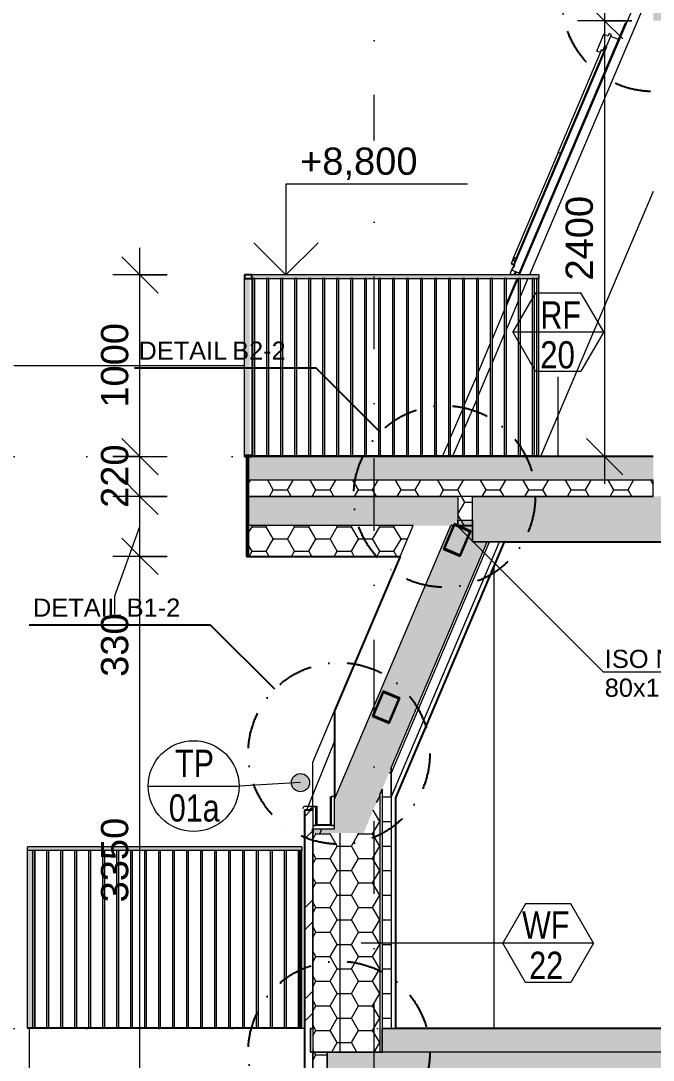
# Model space of a CAD drawing. Header units: millimetres. Extents: x 51291 to 245431, y -8645 to 72638.
# Drawn here: x 55232 to 58715, y 4475 to 10200 of the extents above; entities that cross this region are included whole.
import ezdxf

# ---------------------------------------------------------------- set-up
doc = ezdxf.new("R2010")
doc.units = ezdxf.units.MM
for name, pattern in [('HA_DashDot_10mm-S3mm', [1000, 400, -300, 0, -300]), ('HA_DashDot_4mm-S1mm', [400, 200, -100, 0, -100]), ('HA_Dot-S4mm', [400, 0, -400])]:
    doc.linetypes.add(name, pattern=pattern)
for name, color, linetype, lineweight in [('A-____-____-DIMS', 9, 'Continuous', 5), ('A-____-____-DIMS-100', 9, 'Continuous', 5), ('A-DETL-____-OTLN', 9, 'Continuous', 25), ('A-DETL-____-THIN', 9, 'Continuous', 9), ('A-DETL-GENF-OTLN', 9, 'Continuous', 9), ('A-FLOR-____-IDEN', 9, 'Continuous', 9), ('A-FLOR-____-MCUT', 9, 'Continuous', 25), ('A-FLOR-____-OTLN', 9, 'Continuous', 9), ('A-FLOR-____-OVHD', 9, 'HA_DashDot_4mm-S1mm', 25), ('A-FLOR-____-PATT', 9, 'Continuous', 25), ('A-FLOR-HRAL-IDEN', 9, 'Continuous', 9), ('A-FLOR-HRAL-MCUT', 9, 'Continuous', 25), ('A-FLOR-HRAL-OTLN', 9, 'Continuous', 9), ('A-FLOR-LEVL-OTLN', 9, 'Continuous', 9), ('A-GENM-____-IDEN', 9, 'Continuous', 9), ('A-GENM-____-OTLN', 9, 'Continuous', 9), ('A-GLAZ-____-OTLN', 9, 'Continuous', 5), ('A-ROOF-____-MCUT', 9, 'Continuous', 25), ('A-ROOF-____-OTLN', 9, 'Continuous', 9), ('A-ROOF-____-PATT', 9, 'Continuous', 25), ('A-WALL-____-MCUT', 9, 'Continuous', 25), ('A-WALL-____-OTLN', 9, 'Continuous', 9), ('A-WALL-____-PATT', 9, 'Continuous', 25), ('G-____-____-DIMS', 9, 'Continuous', 5), ('G-____-____-TEXT', 9, 'Continuous', 5), ('I-WALL-____-MCUT', 9, 'Continuous', 25), ('I-WALL-____-OTLN', 9, 'Continuous', 9), ('S-BEAM-____-MCUT', 9, 'Continuous', 25), ('S-GRID-____-OTLN', 9, 'Continuous', 5)]:
    doc.layers.add(name, color=color, linetype=linetype, lineweight=lineweight)
doc.styles.add('Arial Narrow', font='ARIALN.TTF', dxfattribs={"height": 150})
doc.styles.add('Arial_1', font='arial.ttf', dxfattribs={"height": 150})
doc.styles.add('Arial_2', font='arial.ttf', dxfattribs={"height": 100})
doc.styles.add('Arial_3', font='arial.ttf', dxfattribs={"width": 0.8, "height": 150})
doc.dimstyles.new('Inner_Dimensions', dxfattribs={"dimscale": 304.8, "dimtxt": 153.03891, "dimasz": 0.656168, "dimexe": 0.492126, "dimexo": 0.0625, "dimgap": 0.065617, "dimtad": 1, "dimdec": 0, "dimzin": 0, "dimdsep": 46, "dimtxsty": 'Arial_1', "dimblk1": 'OBLIQUE', "dimblk2": 'OBLIQUE', "dimsah": 1, "dimcen": 0.09, "dimdle": 0.492126, "dimazin": 0, "dimtfac": 1, "dimtdec": 4, "dimtix": 1, "dimtmove": 0, "dimatfit": 3, "dimfxl": 0.492126, "dimfxlon": 1, "dimtvp": 1, "dimtolj": 1, "dimtzin": 0, "dimlwd": 9, "dimlwe": 9, "dimarcsym": 2})
doc.dimstyles.new('Inner_Dimensions_1', dxfattribs={"dimscale": 304.8, "dimtxt": 153.03891, "dimasz": 0.656168, "dimexe": 0.492126, "dimexo": 0.0625, "dimgap": 0.065617, "dimtad": 1, "dimdec": 0, "dimzin": 0, "dimdsep": 46, "dimtxsty": 'Arial_1', "dimblk1": 'OBLIQUE', "dimblk2": 'OBLIQUE', "dimsah": 1, "dimcen": 0.09, "dimdle": 0.492126, "dimazin": 0, "dimtfac": 1, "dimtdec": 4, "dimtix": 1, "dimtmove": 1, "dimatfit": 3, "dimfxl": 0.492126, "dimfxlon": 1, "dimtvp": 1, "dimtolj": 1, "dimtzin": 0, "dimlwd": 9, "dimlwe": 9, "dimarcsym": 2})
pattern_1 = [(0, (61896.31, 1865.4), (117.187, 67.658), [78.125, -156.25]), (120, (61896.31, 1865.4), (-117.18705, 67.65792), [78.125, -156.25]), (60, (61896.31, 1865.4), (0.00045, 135.3168), [0, -156.25, 78.125, 0])]
pattern_2 = [(45, (61896.3, 1865.4), (-251.447, 251.447), []), (45, (61896.3, 2246.4), (-251.447, 251.447), [])]
pattern_3 = [(0, (61896.31, 1865.4), (117.187, 67.658), [78.125, -156.25]), (120, (61896.31, 1865.4), (-117.18755, 67.6588), [78.125, -156.25]), (60, (61896.31, 1865.4), (-5e-05, 135.3159), [0, -156.25, 78.125, 0])]

# ---------------------------------------------------------------- blocks, each defined once
blk = doc.blocks.new('Railing - 40 x12 mm-1449025-ŘEZ 4-4 OBJEKT D')
at = {"layer": 'A-FLOR-HRAL-OTLN'}
blk.add_hatch(color=256, dxfattribs=at).paths.add_polyline_path([(56772.4, 4655), (56772.4, 5630), (56760.4, 5630), (56760.4, 4655)])
at = {"layer": 'A-FLOR-HRAL-OTLN', "color": 250}
for p, q in [((56772.4, 5630), (56760.4, 5630)), ((56760.4, 5630), (56760.4, 4655)), ((56772.4, 4655), (56772.4, 5630)), ((56760.4, 4655), (56772.4, 4655))]:
    blk.add_line(p, q, dxfattribs=at)
blk = doc.blocks.new('Railing - 40 x12 mm-V2-ŘEZ 4-4 OBJEKT D')
at = {"layer": 'A-FLOR-HRAL-OTLN'}
blk.add_hatch(color=256, dxfattribs=at).paths.add_polyline_path([(55297.4, 4655), (55297.4, 5630), (55269.9, 5630), (55269.9, 4655)])
at = {"layer": 'A-FLOR-HRAL-OTLN', "color": 250}
for p, q in [((55269.9, 4655), (55269.9, 5630)), ((55309.9, 5630), (55309.9, 4655))]:
    blk.add_line(p, q, dxfattribs=at)
blk = doc.blocks.new('Railing - Railing-1448703-ŘEZ 4-4 OBJEKT D')
at = {"layer": 'A-FLOR-HRAL-OTLN'}
blk.add_hatch(color=256, dxfattribs=at).paths.add_polyline_path([(55439, 4650), (56779.9, 4650), (56779.9, 4655), (55269.9, 4655), (55269.9, 4650), (55370.6, 4650)])
at = {"layer": 'A-FLOR-HRAL-OTLN', "color": 250}
for p, q in [((55269.9, 4650), (55269.9, 4655)), ((55269.9, 4655), (56779.9, 4655)), ((56779.9, 4650), (55269.9, 4650)), ((56779.9, 4655), (56779.9, 4650))]:
    blk.add_line(p, q, dxfattribs=at)
for name, p in [('Railing - 40 x12 mm-V2-ŘEZ 4-4 OBJEKT D', (0, 0)), ('Railing - 40 x12 mm-1449025-ŘEZ 4-4 OBJEKT D', (-1463, 0)), ('Railing - 40 x12 mm-1449025-ŘEZ 4-4 OBJEKT D', (-1386, 0)), ('Railing - 40 x12 mm-1449025-ŘEZ 4-4 OBJEKT D', (-1309, 0)), ('Railing - 40 x12 mm-1449025-ŘEZ 4-4 OBJEKT D', (-1232, 0)), ('Railing - 40 x12 mm-1449025-ŘEZ 4-4 OBJEKT D', (-1155, 0)), ('Railing - 40 x12 mm-1449025-ŘEZ 4-4 OBJEKT D', (-1078, 0)), ('Railing - 40 x12 mm-1449025-ŘEZ 4-4 OBJEKT D', (-1001, 0)), ('Railing - 40 x12 mm-1449025-ŘEZ 4-4 OBJEKT D', (-924, 0)), ('Railing - 40 x12 mm-1449025-ŘEZ 4-4 OBJEKT D', (-847, 0)), ('Railing - 40 x12 mm-1449025-ŘEZ 4-4 OBJEKT D', (-770, 0)), ('Railing - 40 x12 mm-1449025-ŘEZ 4-4 OBJEKT D', (-693, 0)), ('Railing - 40 x12 mm-1449025-ŘEZ 4-4 OBJEKT D', (-616, 0)), ('Railing - 40 x12 mm-1449025-ŘEZ 4-4 OBJEKT D', (-539, 0)), ('Railing - 40 x12 mm-1449025-ŘEZ 4-4 OBJEKT D', (-462, 0)), ('Railing - 40 x12 mm-1449025-ŘEZ 4-4 OBJEKT D', (-385, 0)), ('Railing - 40 x12 mm-1449025-ŘEZ 4-4 OBJEKT D', (-308, 0)), ('Railing - 40 x12 mm-1449025-ŘEZ 4-4 OBJEKT D', (-231, 0)), ('Railing - 40 x12 mm-1449025-ŘEZ 4-4 OBJEKT D', (-154, 0)), ('Railing - 40 x12 mm-1449025-ŘEZ 4-4 OBJEKT D', (-77, 0)), ('Railing - 40 x12 mm-1449025-ŘEZ 4-4 OBJEKT D', (0, 0)), ('Railing - 40 x12 mm-1449025-ŘEZ 4-4 OBJEKT D', (7.5, 0))]:
    blk.add_blockref(name, p)
blk = doc.blocks.new('Top Rail Type - Top Rail_Internal_-1448727-ŘEZ 4-4 OBJEKT D')
at = {"layer": 'A-FLOR-HRAL-OTLN'}
blk.add_hatch(color=256, dxfattribs=at).paths.add_polyline_path([(56396.1, 5630), (56779.9, 5630), (56779.9, 5650), (55269.9, 5650), (55269.9, 5630), (55849.2, 5630)])
at = {"layer": 'A-FLOR-HRAL-OTLN', "color": 250}
for p, q in [((55269.9, 5630), (55269.9, 5650)), ((56779.9, 5650), (55269.9, 5650)), ((56779.9, 5630), (55269.9, 5630)), ((56779.9, 5650), (56779.9, 5630))]:
    blk.add_line(p, q, dxfattribs=at)
blk = doc.blocks.new('Railing - 40 x12 mm-V3-ŘEZ 4-4 OBJEKT D')
at = {"layer": 'A-FLOR-HRAL-OTLN'}
blk.add_hatch(color=256, dxfattribs=at).paths.add_polyline_path([(58072.9, 7805), (58084.9, 7805), (58084.9, 8780), (58072.9, 8780), (58072.9, 7950.7)])
at = {"layer": 'A-FLOR-HRAL-OTLN', "color": 250}
for p, q in [((58084.9, 8780), (58072.9, 8780)), ((58072.9, 8780), (58072.9, 7805)), ((58084.9, 7805), (58084.9, 8780)), ((58072.9, 7805), (58084.9, 7805))]:
    blk.add_line(p, q, dxfattribs=at)
blk = doc.blocks.new('Railing - Railing-1448880-ŘEZ 4-4 OBJEKT D')
at = {"layer": 'A-FLOR-HRAL-OTLN'}
for points in [[(58037, 8780), (58084.9, 8780), (58084.9, 8800), (56504.9, 8800), (56504.9, 8780), (57900.3, 8780)], [(56504.9, 7800), (58084.9, 7800), (58084.9, 7805), (56504.9, 7805)]]:
    blk.add_hatch(color=256, dxfattribs=at).paths.add_polyline_path(points)
at = {"layer": 'A-FLOR-HRAL-MCUT', "color": 10}
for p, q in [((56504.9, 8800), (56464.9, 8800)), ((56464.9, 8800), (56464.9, 8780)), ((56464.9, 8780), (56504.9, 8780)), ((56504.9, 8780), (56504.9, 8800)), ((56504.9, 7805), (56464.9, 7805)), ((56464.9, 7805), (56464.9, 7800)), ((56464.9, 7800), (56504.9, 7800)), ((56504.9, 7800), (56504.9, 7805))]:
    blk.add_line(p, q, dxfattribs=at)
at = {"layer": 'A-FLOR-HRAL-OTLN', "color": 250}
for p, q in [((58084.9, 8800), (56504.9, 8800)), ((56504.9, 8780), (58084.9, 8780)), ((58084.9, 8800), (58084.9, 8780)), ((56504.9, 7805), (58084.9, 7805)), ((58084.9, 7805), (58084.9, 7800))]:
    blk.add_line(p, q, dxfattribs=at)
for name, p in [('Railing - 40 x12 mm-V2-ŘEZ 4-4 OBJEKT D', (1195, 3150)), ('Railing - 40 x12 mm-V3-ŘEZ 4-4 OBJEKT D', (-1564, 0)), ('Railing - 40 x12 mm-V3-ŘEZ 4-4 OBJEKT D', (-1487, 0)), ('Railing - 40 x12 mm-V3-ŘEZ 4-4 OBJEKT D', (-1410, 0)), ('Railing - 40 x12 mm-V3-ŘEZ 4-4 OBJEKT D', (-1333, 0)), ('Railing - 40 x12 mm-V3-ŘEZ 4-4 OBJEKT D', (-1256, 0)), ('Railing - 40 x12 mm-V3-ŘEZ 4-4 OBJEKT D', (-1179, 0)), ('Railing - 40 x12 mm-V3-ŘEZ 4-4 OBJEKT D', (-1102, 0)), ('Railing - 40 x12 mm-V3-ŘEZ 4-4 OBJEKT D', (-1025, 0)), ('Railing - 40 x12 mm-V3-ŘEZ 4-4 OBJEKT D', (-948, 0)), ('Railing - 40 x12 mm-V3-ŘEZ 4-4 OBJEKT D', (-871, 0)), ('Railing - 40 x12 mm-V3-ŘEZ 4-4 OBJEKT D', (-794, 0)), ('Railing - 40 x12 mm-V3-ŘEZ 4-4 OBJEKT D', (-717, 0)), ('Railing - 40 x12 mm-V3-ŘEZ 4-4 OBJEKT D', (-640, 0)), ('Railing - 40 x12 mm-V3-ŘEZ 4-4 OBJEKT D', (-563, 0)), ('Railing - 40 x12 mm-V3-ŘEZ 4-4 OBJEKT D', (-486, 0)), ('Railing - 40 x12 mm-V3-ŘEZ 4-4 OBJEKT D', (-409, 0)), ('Railing - 40 x12 mm-V3-ŘEZ 4-4 OBJEKT D', (-332, 0)), ('Railing - 40 x12 mm-V3-ŘEZ 4-4 OBJEKT D', (-255, 0)), ('Railing - 40 x12 mm-V3-ŘEZ 4-4 OBJEKT D', (-178, 0)), ('Railing - 40 x12 mm-V3-ŘEZ 4-4 OBJEKT D', (-101, 0)), ('Railing - 40 x12 mm-V3-ŘEZ 4-4 OBJEKT D', (-24, 0)), ('Railing - 40 x12 mm-V3-ŘEZ 4-4 OBJEKT D', (0, 0))]:
    blk.add_blockref(name, p)
blk = doc.blocks.new('Top Rail Type - Top Rail_Internal_-1448904-ŘEZ 4-4 OBJEKT D')
at = {"layer": 'A-FLOR-HRAL-OTLN'}
blk.add_hatch(color=256, dxfattribs=at).paths.add_polyline_path([(58037, 8780), (58084.9, 8780), (58084.9, 8800), (56504.9, 8800), (56504.9, 8780), (57900.3, 8780)])
at = {"layer": 'A-FLOR-HRAL-OTLN', "color": 250}
for p, q in [((56504.9, 8800), (56464.9, 8800)), ((56464.9, 8800), (56464.9, 8780)), ((56464.9, 8780), (56504.9, 8780)), ((56504.9, 8780), (56504.9, 8800)), ((58084.9, 8800), (56504.9, 8800)), ((56504.9, 8780), (58084.9, 8780)), ((58084.9, 8800), (58084.9, 8780))]:
    blk.add_line(p, q, dxfattribs=at)
blk = doc.blocks.new('HA_GM_Gutter_Facade - HA_GM_Gutter_Facade TP01-2013281-ŘEZ 4-4 OBJEKT D')
at = {"layer": 'A-GENM-____-OTLN', "color": 250}
for p, q in [((56936.9, 5773), (56936.9, 5927)), ((56959.9, 5927), (56941.9, 5927)), ((56941.9, 5927), (56941.9, 5768)), ((56959.9, 5768), (56959.9, 5927)), ((56785.4, 5862), (56792.9, 5875)), ((56792.9, 5875), (56862.9, 5875)), ((56839.9, 5870), (56839.9, 5768)), ((56857.9, 5870), (56839.9, 5870)), ((56857.9, 5768), (56857.9, 5870)), ((56862.9, 5875), (56862.9, 5773)), ((56839.9, 5768), (56857.9, 5768)), ((56959.9, 5768), (56839.9, 5768)), ((56839.9, 5768), (56839.9, 5750)), ((56839.9, 5750), (56959.9, 5750)), ((56862.9, 5773), (56936.9, 5773)), ((56941.9, 5768), (56959.9, 5768)), ((56959.9, 5750), (56959.9, 5768))]:
    blk.add_line(p, q, dxfattribs=at)
blk = doc.blocks.new('Roof-Windows_VELUX_GLL_1061 - PK08-1755427-ŘEZ 4-4 OBJEKT D')
at = {"layer": 'A-GLAZ-____-OTLN', "color": 50}
for p, q in [((57977.6, 8809.2), (58562.9, 10188.1)), ((58567.5, 10186.2), (58562.9, 10188.1)), ((58404.2, 10033.3), (58443.5, 10126)), ((58466.9, 10116.1), (58443.5, 10126)), ((58457.2, 10058.5), (58484.9, 10123.8)), ((58472.4, 10129.1), (58466.9, 10116.1)), ((58484.9, 10123.8), (58472.4, 10129.1)), ((58523.8, 10096.1), (58480.9, 10114.3)), ((58456.9, 10054.1), (57935.9, 8826.9)), ((58192.3, 9475.4), (58431, 10037.8)), ((58443.4, 10032.5), (58204.7, 9470.1)), ((58446.1, 10031.4), (58207.4, 9469)), ((58423.7, 10025), (58404.2, 10033.3)), ((58423.7, 10025), (58430.6, 10041.2)), ((58430.6, 10041.2), (58438.6, 10037.8)), ((58431, 10037.8), (58443.4, 10032.5)), ((58438.6, 10037.8), (58448.8, 10062)), ((58443.4, 10032.5), (58446.1, 10031.4)), ((58447.2, 10058.2), (58455.9, 10054.5)), ((58448.8, 10062), (58457.2, 10058.5)), ((58455.9, 10054.5), (58456.9, 10054.1)), ((58456.9, 10054.1), (58455.9, 10054.5)), ((58192.3, 9475.4), (57940.9, 8883.1)), ((58204.7, 9470.1), (57953.3, 8877.8)), ((58207.4, 9469), (57956, 8876.7)), ((58192.3, 9475.4), (58204.7, 9470.1)), ((58204.7, 9470.1), (58192.3, 9475.4)), ((58204.7, 9470.1), (58207.4, 9469)), ((58207.4, 9469), (58204.7, 9470.1)), ((57940.3, 8879.2), (57933.4, 8862.9)), ((57934.7, 8863.3), (57941.2, 8878.8)), ((57953.3, 8877.8), (57940.9, 8883.1)), ((57943, 8882.2), (57942, 8882.6)), ((57953.4, 8898), (57944.7, 8886.6)), ((57945.5, 8886), (57951.9, 8894.3)), ((57956.8, 8876), (57946, 8880.6)), ((57953.4, 8876), (57946.5, 8859.7)), ((57951.9, 8894.3), (57953.4, 8898)), ((57956, 8876.7), (57953.3, 8877.8)), ((57956.3, 8874.8), (57953.4, 8876)), ((57933.4, 8862.9), (57950.5, 8851.8)), ((57953.6, 8851), (57934.7, 8863.3)), ((57977.6, 8809.2), (57935.9, 8826.9)), ((57946.5, 8859.7), (57949.2, 8858)), ((57947.7, 8800), (57959.3, 8817)), ((57959.4, 8816.9), (57950.5, 8803.7)), ((57906.9, 8642.7), (57965.2, 8780)), ((57937, 8800), (57926.9, 8804.3)), ((57952.2, 8802.6), (57955, 8806.8)), ((57955, 8806.8), (57971.1, 8800)), ((57973.6, 8800), (57977.6, 8809.2)), ((57977.6, 8809.2), (57982.2, 8807.2)), ((57982.2, 8807.2), (57977.6, 8809.2))]:
    blk.add_line(p, q, dxfattribs=at)
for centre, radius, start, end in [((57973.7, 8864.4), 36.5, 142.5654, 156.007), ((57973.7, 8864.4), 35.5, 142.5654, 155.9931), ((58024.1, 8783.1), 100.7, 136.9341, 170.2968), ((58022.9, 8780.4), 99, 154.9163, 166.0115), ((58022.9, 8780.4), 99, 143.8525, 154.9163), ((58023.2, 8780.2), 99.3, 134.4924, 143.8339), ((57953.6, 8801.7), 3.7, 145.8962, 203.6698), ((57953.6, 8801.7), 1.7, 145.8962, 247)]:
    blk.add_arc(centre, radius, start, end, dxfattribs=at)
blk = doc.blocks.new('Roof-Windows_VELUX_GLL_1061 - PK08-V5-ŘEZ 4-4 OBJEKT D')
at = {"layer": 'A-GLAZ-____-OTLN', "color": 50}
for p, q in [((58455.9, 10054.5), (58456.9, 10054.1)), ((58456.9, 10054.1), (58456, 10054.5))]:
    blk.add_line(p, q, dxfattribs=at)
for centre, radius, start, end in [((57973.7, 8864.4), 36.5, 150.049, 156.007), ((57973.7, 8864.4), 35.5, 149.8531, 155.9931), ((57953.6, 8801.7), 3.7, 145.8962, 203.6698), ((57953.6, 8801.7), 1.7, 145.8962, 247)]:
    blk.add_arc(centre, radius, start, end, dxfattribs=at)
blk = doc.blocks.new('185-01_OBJEKT D_Central_rvt-1-ŘEZ 4-4 OBJEKT D')
at = {"layer": 'A-FLOR-____-PATT', "lineweight": 5}
blk.add_hatch(color=7, dxfattribs=at).paths.add_polyline_path([(58584, 7670), (58714.8, 7670), (58714.8, 7800), (56484.9, 7800), (56484.9, 7670), (58037, 7670)])
h = blk.add_hatch(dxfattribs=at)
h.set_pattern_fill('FP_5', color=50, style=0, pattern_type=2)
h.set_pattern_definition(pattern_1)
h.paths.add_polyline_path([(58584, 7580), (58714.8, 7580), (58714.8, 7670), (56484.9, 7670), (56484.9, 7580), (58037, 7580)])
at = {"layer": 'A-FLOR-____-PATT', "lineweight": 9}
for points in [[(57599.7, 7420), (57639.8, 7420), (57639.8, 7580), (56484.9, 7580), (56484.9, 7420), (57490.1, 7420)], [(57814.1, 7330), (58964.9, 7330), (58964.9, 7580), (57719.9, 7580), (57719.8, 7330), (57800.5, 7330)], [(69089.9, 4300), (69089.9, 4520), (56919.9, 4520), (56919.9, 4300), (68976.2, 4300)]]:
    blk.add_hatch(color=254, dxfattribs=at).paths.add_polyline_path(points)
at = {"layer": 'A-FLOR-____-PATT', "lineweight": 5}
h = blk.add_hatch(dxfattribs=at)
h.set_pattern_fill('FP_5', color=50, style=0, pattern_type=2)
h.set_pattern_definition(pattern_1)
h.paths.add_polyline_path([(57639.9, 7420), (57719.8, 7420), (57719.8, 7450), (57639.9, 7450), (57639.8, 7420)])
h = blk.add_hatch(color=7, dxfattribs=at)
h.paths.add_polyline_path([(68976.2, 4520), (69089.9, 4520), (69089.9, 4650), (64154.9, 4650), (64154.9, 4520), (68429.2, 4520)])
h.paths.add_polyline_path([(57490.1, 4520), (63904.9, 4520), (63904.9, 4650), (57222.4, 4650), (57222.4, 4520)])
h = blk.add_hatch(dxfattribs=at)
h.set_pattern_fill('FP_5', color=50, style=0, pattern_type=2)
h.set_pattern_definition(pattern_1)
h.paths.add_polyline_path([(56919.9, 4300), (56919.9, 4520), (56839.9, 4520), (56839.9, 4300)])
at = {"layer": 'A-ROOF-____-PATT', "lineweight": 5}
h = blk.add_hatch(dxfattribs=at)
h.set_pattern_fill('FP_5', color=50, style=0, pattern_type=2)
h.set_pattern_definition(pattern_1)
h.paths.add_polyline_path([(56880.7, 5726.2), (56890.8, 5750), (56839.9, 5750), (56839.9, 5726.2)])
h.paths.add_polyline_path([(58714.9, 10200), (58779.7, 10200), (60637.6, 14576.9), (61400.3, 14118.7), (61441.5, 14187.2), (60600, 14692.9), (58714.9, 10251.9)])
h.paths.add_polyline_path([(63904.9, 12613.8), (63904.9, 12707.1), (62058.4, 13816.6), (62017.2, 13748), (63862.9, 12639)])
h = blk.add_hatch(dxfattribs=at)
h.set_pattern_fill('FP_5', color=50, style=0, pattern_type=2)
h.set_pattern_definition(pattern_1)
h.paths.add_polyline_path([(56880.7, 5726.2), (57119.7, 5726.2), (57800.5, 7330), (57719.8, 7330), (57719.8, 7450), (57639.8, 7450), (57639.8, 7420), (57599.7, 7420), (56959.9, 5912.6), (56959.9, 5750), (56890.8, 5750)])
h.paths.add_polyline_path([(59018.7, 10200), (60741.3, 14258), (61287, 13930.1), (61400.3, 14118.7), (60637.6, 14576.9), (58779.7, 10200), (58857.4, 10200)])
h.paths.add_polyline_path([(63904.9, 12357.1), (63904.9, 12613.8), (62017.2, 13748), (61939.9, 13619.2), (61939.9, 13537.8), (63506.6, 12596.4)])
at = {"layer": 'A-WALL-____-PATT', "lineweight": 5}
h = blk.add_hatch(dxfattribs=at)
h.set_pattern_fill('FP_6', color=50, style=0, pattern_type=2)
h.set_pattern_definition(pattern_2)
h.paths.add_polyline_path([(56474.9, 7250), (56484.9, 7250), (56484.9, 7800), (56474.9, 7800), (56474.9, 7325.6)])
h = blk.add_hatch(dxfattribs=at)
h.set_pattern_fill('FP_5', color=50, style=0, pattern_type=2)
h.set_pattern_definition(pattern_1)
h.paths.add_polyline_path([(57272.4, 4650), (57272.4, 6085.8), (57222.4, 5968), (57222.4, 4650)])
h = blk.add_hatch(dxfattribs=at)
h.set_pattern_fill('FP_5', color=50, style=0, pattern_type=2)
h.set_pattern_definition(pattern_1)
h.paths.add_polyline_path([(56989.9, 4520), (57209.9, 4520), (57209.9, 5938.5), (57119.7, 5726.2), (56989.9, 5726.2), (56989.9, 4650)])
h = blk.add_hatch(dxfattribs=at)
h.set_pattern_fill('FP_6', color=50, style=0, pattern_type=2)
h.set_pattern_definition(pattern_2)
h.paths.add_polyline_path([(56839.9, 4650), (56839.9, 5851.6), (56794.9, 5851.6), (56794.9, 4650), (56827.4, 4650)])
h = blk.add_hatch(dxfattribs=at)
h.set_pattern_fill('FP_5', color=50, style=0, pattern_type=2)
h.set_pattern_definition(pattern_1)
h.paths.add_polyline_path([(56839.9, 4520), (56989.9, 4520), (56989.9, 5726.2), (56839.9, 5726.2), (56839.9, 4650)])
h = blk.add_hatch(dxfattribs=at)
h.set_pattern_fill('FP_6', color=50, style=0, pattern_type=2)
h.set_pattern_definition(pattern_2)
h.paths.add_polyline_path([(56839.9, 3900), (56839.9, 4520), (56827.4, 4520), (56827.4, 4650), (56794.9, 4650), (56794.9, 3900)])
at = {"layer": 'A-FLOR-____-MCUT', "color": 10}
for p, q in [((58714.8, 7800), (56484.9, 7800)), ((56484.9, 7800), (56484.9, 7580)), ((56484.9, 7580), (56484.9, 7420)), ((57639.8, 7420), (57719.8, 7420)), ((57895.6, 7330), (58964.9, 7330)), ((63904.9, 4650), (57297.4, 4650))]:
    blk.add_line(p, q, dxfattribs=at)
at = {"layer": 'A-FLOR-____-MCUT', "color": 250, "lineweight": 9}
for p, q in [((58714.8, 7670), (56484.9, 7670)), ((58714.8, 7580), (58714.8, 7670)), ((56484.9, 7580), (57639.8, 7580)), ((57639.8, 7580), (56484.9, 7580)), ((57719.9, 7580), (58714.8, 7580)), ((58714.8, 7580), (57719.9, 7580)), ((57599.7, 7420), (57639.8, 7420)), ((57719.8, 7420), (57719.8, 7330)), ((57719.8, 7330), (57800.5, 7330)), ((57800.5, 7330), (57814.1, 7330)), ((57814.1, 7330), (57868.4, 7330)), ((57868.4, 7330), (57895.6, 7330)), ((57222.4, 4650), (57222.4, 4520)), ((57272.4, 4650), (57222.4, 4650)), ((57297.4, 4650), (57272.4, 4650)), ((56989.9, 4520), (56919.9, 4520)), ((57209.9, 4520), (56989.9, 4520)), ((57222.4, 4520), (57209.9, 4520)), ((63904.9, 4520), (57222.4, 4520))]:
    blk.add_line(p, q, dxfattribs=at)
at = {"layer": 'A-FLOR-____-OTLN', "color": 250}
for p, q in [((57639.8, 7420), (57639.8, 7450)), ((57639.8, 7450), (57639.8, 7420)), ((57719.8, 7450), (57719.8, 7420)), ((57719.8, 7420), (57719.8, 7450)), ((56839.9, 4520), (56839.9, 4300)), ((56919.9, 4520), (56839.9, 4520)), ((56919.9, 4520), (56919.9, 4300)), ((56919.9, 4300), (56919.9, 4520))]:
    blk.add_line(p, q, dxfattribs=at)
at = {"layer": 'A-ROOF-____-MCUT', "color": 250, "lineweight": 9}
for p, q in [((57639.8, 7450), (57639.8, 7420)), ((57719.8, 7330), (57719.8, 7450)), ((57639.8, 7420), (57599.7, 7420)), ((57272.4, 6085.8), (57800.5, 7330)), ((57800.5, 7330), (57719.8, 7330)), ((57814.1, 7330), (57800.5, 7330)), ((57868.4, 7330), (57814.1, 7330)), ((57895.6, 7330), (57868.4, 7330)), ((57272.4, 6085.8), (57272.4, 6053.8)), ((57272.4, 6053.8), (57272.4, 5925.8)), ((57209.9, 5938.5), (57222.4, 5968)), ((57272.4, 5925.8), (57297.4, 5984.7)), ((56880.7, 5726.2), (56890.8, 5750))]:
    blk.add_line(p, q, dxfattribs=at)
at = {"layer": 'A-ROOF-____-MCUT', "color": 10}
for p, q in [((57297.4, 5920.7), (57895.6, 7330)), ((57321.1, 7250), (56959.9, 6398.9)), ((56959.9, 6398.9), (56959.9, 5927)), ((56839.9, 5750), (56839.9, 5726.2))]:
    blk.add_line(p, q, dxfattribs=at)
at = {"layer": 'A-ROOF-____-OTLN', "color": 250}
for p, q in [((57979.1, 8800), (58663.6, 10412.7)), ((58714.9, 9260.1), (58095.1, 7800)), ((57906.9, 8629.9), (57970.6, 8780)), ((57829.9, 8448.5), (57894.9, 8601.6)), ((57752.9, 8267.1), (57817.9, 8420.2)), ((57675.9, 8085.7), (57740.9, 8238.8)), ((57598.9, 7904.3), (57663.9, 8057.4)), ((57556.7, 7805), (57586.9, 7876)), ((56959.9, 5912.6), (57599.7, 7420)), ((57272.4, 6053.8), (57814.1, 7330)), ((57297.4, 5984.7), (57868.4, 7330)), ((56839.9, 6116.2), (56959.9, 6398.9)), ((56839.9, 5870), (56839.9, 6116.2))]:
    blk.add_line(p, q, dxfattribs=at)
at = {"layer": 'A-WALL-____-MCUT', "color": 250, "lineweight": 9}
for p, q in [((57272.4, 6053.8), (57272.4, 6085.8)), ((57272.4, 5925.8), (57272.4, 6053.8)), ((57222.4, 5968), (57209.9, 5938.5)), ((57222.4, 5968), (57222.4, 5744)), ((57297.4, 5984.7), (57272.4, 5925.8)), ((57209.9, 5938.5), (57209.9, 5726.2)), ((57272.4, 5925.8), (57272.4, 5861.8)), ((56827.4, 5851.6), (56839.9, 5851.6)), ((56839.9, 5851.6), (56827.4, 5851.6)), ((57272.4, 5861.8), (57272.4, 4650)), ((56839.9, 5726.2), (56839.9, 4650)), ((56839.9, 4650), (56839.9, 5726.2)), ((56989.9, 5726.2), (56989.9, 4650)), ((57209.9, 5726.2), (57209.9, 4650)), ((57222.4, 5744), (57222.4, 4650)), ((56839.9, 4650), (56827.4, 4650)), ((56827.4, 4650), (56827.4, 4520)), ((56827.4, 4520), (56827.4, 4650)), ((56827.4, 4650), (56839.9, 4650)), ((56839.9, 4650), (56839.9, 4520)), ((56989.9, 4650), (56989.9, 4520)), ((57209.9, 4650), (57209.9, 4520)), ((57222.4, 4520), (57222.4, 4650)), ((57222.4, 4650), (57272.4, 4650)), ((57272.4, 4650), (57297.4, 4650)), ((56827.4, 4520), (56839.9, 4520)), ((56839.9, 4520), (56827.4, 4520)), ((56919.9, 4520), (56989.9, 4520)), ((56989.9, 4520), (57209.9, 4520)), ((57209.9, 4520), (57222.4, 4520))]:
    blk.add_line(p, q, dxfattribs=at)
at = {"layer": 'A-WALL-____-MCUT', "color": 10}
for p, q in [((57297.4, 4650), (57297.4, 5920.7)), ((56827.4, 5851.6), (56794.9, 5851.6)), ((56794.9, 5851.6), (56794.9, 4650)), ((56827.4, 5862), (56827.4, 5851.6)), ((56839.9, 5862), (56827.4, 5862)), ((56839.9, 5726.2), (56839.9, 5750)), ((56794.9, 4650), (56794.9, 3900))]:
    blk.add_line(p, q, dxfattribs=at)
at = {"layer": 'A-WALL-____-OTLN', "color": 250}
for p, q in [((58669.9, 10299.4), (58033.4, 8800)), ((58024.9, 8780), (57983.9, 8683.3)), ((57971.9, 8655), (57906.9, 8501.9)), ((57894.9, 8473.6), (57829.9, 8320.5)), ((57817.9, 8292.2), (57752.9, 8139.1)), ((57740.9, 8110.8), (57675.9, 7957.7)), ((57663.9, 7929.4), (57611, 7805)), ((57839.9, 7198.8), (57839.9, 7198.8)), ((57839.9, 4650), (57839.9, 7198.8)), ((56959.9, 6231.4), (56804.9, 5851.6)), ((56839.9, 4520), (56919.9, 4520)), ((56839.9, 4300), (56839.9, 4520))]:
    blk.add_line(p, q, dxfattribs=at)
at = {"layer": 'I-WALL-____-MCUT', "color": 10}
for p, q in [((56474.9, 7800), (56474.9, 7250)), ((56484.9, 7800), (56474.9, 7800)), ((56484.9, 7420), (56484.9, 7800)), ((56474.9, 7250), (56484.9, 7250))]:
    blk.add_line(p, q, dxfattribs=at)
at = {"layer": 'I-WALL-____-OTLN', "color": 250}
for p, q in [((55279.9, 4100), (55279.9, 4650)), ((56794.9, 4650), (56779.9, 4650))]:
    blk.add_line(p, q, dxfattribs=at)
at = {"layer": 'A-FLOR-HRAL-OTLN', "color": 250, "lineweight": 9}
for name in ['Railing - Railing-1448880-ŘEZ 4-4 OBJEKT D', 'Top Rail Type - Top Rail_Internal_-1448904-ŘEZ 4-4 OBJEKT D', 'Top Rail Type - Top Rail_Internal_-1448727-ŘEZ 4-4 OBJEKT D', 'Railing - Railing-1448703-ŘEZ 4-4 OBJEKT D']:
    blk.add_blockref(name, (0, 0), dxfattribs=at)
at = {"layer": 'A-GENM-____-OTLN', "color": 250, "lineweight": 9}
blk.add_blockref('HA_GM_Gutter_Facade - HA_GM_Gutter_Facade TP01-2013281-ŘEZ 4-4 OBJEKT D', (0, 0), dxfattribs=at)
at = {"layer": 'A-GLAZ-____-OTLN', "color": 250, "lineweight": 9}
for name in ['Roof-Windows_VELUX_GLL_1061 - PK08-1755427-ŘEZ 4-4 OBJEKT D', 'Roof-Windows_VELUX_GLL_1061 - PK08-V5-ŘEZ 4-4 OBJEKT D']:
    blk.add_blockref(name, (0, 0), dxfattribs=at)
blk = doc.blocks.new('BD Libuτ_IFC_210924_ifc-1-ŘEZ 4-4 OBJEKT D')
at = {"layer": 'S-BEAM-____-MCUT', "color": 10}
for p, q in [((57618.1, 7428.6), (57559.5, 7290.5)), ((57564.7, 7292.6), (57620.2, 7423.3)), ((57710.1, 7389.5), (57618.1, 7428.6)), ((57620.2, 7423.3), (57704.9, 7387.4)), ((57704.9, 7387.4), (57649.4, 7256.7)), ((57651.5, 7251.4), (57710.1, 7389.5)), ((57559.5, 7290.5), (57651.5, 7251.4)), ((57649.4, 7256.7), (57564.7, 7292.6)), ((57227.3, 6508.1), (57168.7, 6370)), ((57174, 6372.1), (57229.5, 6502.8)), ((57319.4, 6469), (57227.3, 6508.1)), ((57229.5, 6502.8), (57314.1, 6466.9)), ((57314.1, 6466.9), (57258.7, 6336.2)), ((57260.8, 6330.9), (57319.4, 6469)), ((57168.7, 6370), (57260.8, 6330.9)), ((57258.7, 6336.2), (57174, 6372.1))]:
    blk.add_line(p, q, dxfattribs=at)
blk = doc.blocks.new('DIMBLOCK18-ŘEZ 4-4 OBJEKT D')
at = {"layer": 'A-____-____-DIMS-100', "lineweight": 9}
for p, q in [((55888.7, 7250), (55788.7, 7350)), ((56038.7, 7250), (55738.7, 7250)), ((55888.7, 3900), (55888.7, 7250)), ((55888.7, 7250), (55988.7, 7150)), ((55888.7, 7250), (56038.7, 7250)), ((55888.7, 3900), (55788.7, 4000)), ((56038.7, 3900), (55738.7, 3900)), ((55888.7, 3900), (55988.7, 3800)), ((55888.7, 3900), (56038.7, 3900))]:
    blk.add_line(p, q, dxfattribs=at)
at = {"layer": 'A-____-____-DIMS-100', "color": 0, "lineweight": 9, "insert": (55674, 5344.3), "char_height": 150, "width": 553.765, "attachment_point": 1, "rotation": 90, "line_spacing_factor": 0.941778, "style": 'Arial_1'}
blk.add_mtext('3350', dxfattribs=at)
blk = doc.blocks.new('_Oblique')
at = {"color": 0, "linetype": 'ByBlock', "lineweight": -2}
blk.add_line((-0.5, -0.5), (0.5, 0.5), dxfattribs=at)
blk = doc.blocks.new('DIMBLOCK19-ŘEZ 4-4 OBJEKT D')
at = {"layer": 'A-____-____-DIMS-100', "lineweight": 9}
for p, q in [((55888.7, 7580), (55788.7, 7680)), ((56038.7, 7580), (55738.7, 7580)), ((55888.7, 7250), (55888.7, 7580)), ((55888.7, 7580), (55988.7, 7480)), ((55888.7, 7580), (56038.7, 7580)), ((55751, 7032.4), (55888.7, 7415)), ((55888.7, 7250), (55788.7, 7350)), ((56038.7, 7250), (55738.7, 7250)), ((55888.7, 7250), (55988.7, 7150)), ((55888.7, 7250), (56038.7, 7250)), ((55751, 6932.4), (55751, 7032.4))]:
    blk.add_line(p, q, dxfattribs=at)
at = {"layer": 'A-____-____-DIMS-100', "color": 0, "lineweight": 9, "insert": (55674, 6586.3), "char_height": 150, "width": 415.324, "attachment_point": 1, "rotation": 90, "line_spacing_factor": 0.941778, "style": 'Arial_1'}
blk.add_mtext('330', dxfattribs=at)
blk = doc.blocks.new('DIMBLOCK20-ŘEZ 4-4 OBJEKT D')
at = {"layer": 'A-____-____-DIMS-100', "lineweight": 9}
for p, q in [((55888.7, 7800), (55788.7, 7900)), ((55738.7, 7800), (56038.7, 7800)), ((55888.7, 7800), (55738.7, 7800)), ((55888.7, 7580), (55888.7, 7800)), ((55888.7, 7800), (55988.7, 7700)), ((55888.7, 7580), (55788.7, 7680)), ((56038.7, 7580), (55738.7, 7580)), ((55888.7, 7580), (55988.7, 7480)), ((55888.7, 7580), (56038.7, 7580))]:
    blk.add_line(p, q, dxfattribs=at)
at = {"layer": 'A-____-____-DIMS-100', "color": 0, "lineweight": 9, "insert": (55674, 7516.9), "char_height": 150, "width": 415.324, "attachment_point": 1, "rotation": 90, "line_spacing_factor": 0.941778, "style": 'Arial_1'}
blk.add_mtext('220', dxfattribs=at)
blk = doc.blocks.new('DIMBLOCK21-ŘEZ 4-4 OBJEKT D')
at = {"layer": 'A-____-____-DIMS-100', "lineweight": 9}
for p, q in [((55888.7, 7800), (55888.7, 8950)), ((55888.7, 8800), (55788.7, 8900)), ((56038.7, 8800), (55738.7, 8800)), ((55888.7, 8800), (55988.7, 8700)), ((55888.7, 8800), (56038.7, 8800)), ((55888.7, 7800), (55788.7, 7900)), ((55738.7, 7800), (56038.7, 7800)), ((55888.7, 7800), (55738.7, 7800)), ((55888.7, 7800), (55988.7, 7700))]:
    blk.add_line(p, q, dxfattribs=at)
at = {"layer": 'A-____-____-DIMS-100', "color": 0, "lineweight": 9, "insert": (55674, 8069.3), "char_height": 150, "width": 553.765, "attachment_point": 1, "rotation": 90, "line_spacing_factor": 0.941778, "style": 'Arial_1'}
blk.add_mtext('1000', dxfattribs=at)
blk = doc.blocks.new('DIMBLOCK22-ŘEZ 4-4 OBJEKT D')
at = {"layer": 'A-____-____-DIMS-100', "lineweight": 9}
for p, q in [((58447.3, 10350), (58447.3, 7650)), ((58447.3, 10200), (58347.3, 10300)), ((58597.3, 10200), (58297.3, 10200)), ((58447.3, 10200), (58547.3, 10100)), ((58447.3, 10200), (58597.3, 10200)), ((58447.3, 7800), (58347.3, 7900)), ((58597.3, 7800), (58297.3, 7800)), ((58447.3, 7800), (58547.3, 7700)), ((58447.3, 7800), (58597.3, 7800))]:
    blk.add_line(p, q, dxfattribs=at)
at = {"layer": 'A-____-____-DIMS-100', "color": 0, "lineweight": 9, "insert": (58232.5, 8769.3), "char_height": 150, "width": 553.765, "attachment_point": 1, "rotation": 90, "line_spacing_factor": 0.941778, "style": 'Arial_1'}
blk.add_mtext('2400', dxfattribs=at)
blk = doc.blocks.new('HA_TAG_GM_Products - Generic-588599-ŘEZ 4-4 OBJEKT D')
at = {"layer": 'A-GENM-____-IDEN'}
blk.add_line((55934, 5984.9), (56434, 5984.9), dxfattribs=at)
blk.add_circle((56184, 5984.9), 250, dxfattribs=at)
blk = doc.blocks.new('N_Floor Tag - Standard-1821837-ŘEZ 4-4 OBJEKT D')
at = {"layer": 'A-FLOR-____-IDEN'}
for p, q in [((58067.1, 8702.4), (57942.1, 8485.9)), ((58067.1, 8702.4), (58317.1, 8702.4)), ((58442.1, 8485.9), (58317.1, 8702.4)), ((58067.1, 8269.4), (57942.1, 8485.9)), ((57942.1, 8485.9), (58442.1, 8485.9)), ((58442.1, 8485.9), (58317.1, 8269.4)), ((58067.1, 8269.4), (58317.1, 8269.4))]:
    blk.add_line(p, q, dxfattribs=at)
at = {"layer": 'A-FLOR-____-IDEN', "lineweight": 5, "insert": (58093.5, 8654.9), "char_height": 150, "width": 275.78, "attachment_point": 1, "style": 'Arial_3'}
blk.add_mtext('RF', dxfattribs=at)
blk = doc.blocks.new('Spot Elevations - Default-792506-ŘEZ 4-4 OBJEKT D')
at = {"layer": 'G-____-____-DIMS', "lineweight": 9}
for p, q in [((70363.8, 11800), (69363.8, 11800)), ((69363.8, 11800), (69363.8, 11300)), ((69187, 11476.8), (69363.8, 11300)), ((69363.8, 11300), (69540.5, 11476.8))]:
    blk.add_line(p, q, dxfattribs=at)

msp = doc.modelspace()

# ---------------------------------------------------------------- hatches: boundary and pattern name
at = {"layer": 'A-DETL-GENF-OTLN', "lineweight": 5}
h = msp.add_hatch(dxfattribs=at)
h.set_pattern_fill('FP_11', color=50, style=0, pattern_type=2)
h.set_pattern_definition(pattern_3)
h.paths.add_polyline_path([(57639.9, 7450), (57719.9, 7450), (57719.9, 7580), (57639.9, 7580), (57639.9, 7481.8)])
h = msp.add_hatch(dxfattribs=at)
h.set_pattern_fill('FP_11', color=50, style=0, pattern_type=2)
h.set_pattern_definition(pattern_3)
h.paths.add_polyline_path([(56484.9, 7250), (57321.1, 7250), (57393.3, 7420), (56484.9, 7420), (56484.9, 7325.6)])
at = {"layer": 'A-GENM-____-IDEN'}
h = msp.add_hatch(color=256, dxfattribs=at)
edge = h.paths.add_edge_path()
edge.add_arc((56772.5, 6004), 50, 0, 360)

# ---------------------------------------------------------------- linework, layer by layer
at = {"layer": 'A-DETL-____-OTLN'}
for p, q in [((56858.2, 8287.1), (55858.2, 8287.1)), ((57211.8, 7933.6), (56858.2, 8287.1)), ((56484.9, 7420), (56484.9, 7250)), ((56484.9, 7250), (57321.1, 7250)), ((56277.8, 6872), (55277.8, 6872)), ((56631.3, 6518.5), (56277.8, 6872))]:
    msp.add_line(p, q, dxfattribs=at)
at = {"layer": 'A-DETL-____-THIN'}
for p, q in [((57719.9, 7580), (57639.9, 7580)), ((57639.9, 7580), (57639.9, 7450)), ((57719.9, 7450), (57719.9, 7580)), ((57639.9, 7450), (57719.9, 7450)), ((57393.3, 7420), (56484.9, 7420)), ((57321.1, 7250), (57393.3, 7420)), ((57639.6, 7415.1), (58439.9, 6614.8)), ((58439.9, 6614.8), (59639.9, 6614.8)), ((58011.2, 5335.4), (57886.2, 5118.9)), ((58261.2, 5335.4), (58011.2, 5335.4)), ((58386.2, 5118.9), (58261.2, 5335.4)), ((57886.2, 5118.9), (57106.2, 5118.9)), ((58386.2, 5118.9), (57886.2, 5118.9)), ((58011.2, 4902.3), (57886.2, 5118.9)), ((58386.2, 5118.9), (58261.2, 4902.3)), ((58261.2, 4902.3), (58011.2, 4902.3))]:
    msp.add_line(p, q, dxfattribs=at)
at = {"layer": 'A-FLOR-____-IDEN'}
msp.add_line((58192.1, 7800), (58192.1, 8238.6), dxfattribs=at)
at = {"layer": 'A-FLOR-____-OVHD'}
for centre in [(58714.9, 10310.3), (57565.3, 7580), (56984.9, 6164.9), (56984.9, 4520)]:
    msp.add_circle(centre, 500, dxfattribs=at)
at = {"layer": 'A-FLOR-HRAL-IDEN'}
msp.add_line((56464.9, 8300), (55194.9, 8300), dxfattribs=at)
at = {"layer": 'A-FLOR-LEVL-OTLN', "linetype": 'HA_Dot-S4mm', "lineweight": 5}
for p, q in [((52395.7, 7800), (71991.4, 7800)), ((52395.7, 4650), (71991.4, 4650))]:
    msp.add_line(p, q, dxfattribs=at)
at = {"layer": 'A-GENM-____-IDEN'}
msp.add_line((56772.5, 6004), (56434, 5984.9), dxfattribs=at)
msp.add_circle((56772.5, 6004), 50, dxfattribs=at)
at = {"layer": 'S-GRID-____-OTLN', "linetype": 'HA_DashDot_10mm-S3mm', "lineweight": 9}
msp.add_line((57179.1, -4609.8), (57179.1, 15365.8), dxfattribs=at)

# ---------------------------------------------------------------- block references
at = {"lineweight": 5}
for name in ['185-01_OBJEKT D_Central_rvt-1-ŘEZ 4-4 OBJEKT D', 'BD Libuτ_IFC_210924_ifc-1-ŘEZ 4-4 OBJEKT D']:
    msp.add_blockref(name, (0, 0), dxfattribs=at)
at = {"layer": 'A-FLOR-____-IDEN', "lineweight": 5}
msp.add_blockref('N_Floor Tag - Standard-1821837-ŘEZ 4-4 OBJEKT D', (0, 0), dxfattribs=at)
at = {"layer": 'A-GENM-____-IDEN'}
msp.add_blockref('HA_TAG_GM_Products - Generic-588599-ŘEZ 4-4 OBJEKT D', (0, 0), dxfattribs=at)
at = {"layer": 'G-____-____-DIMS', "lineweight": 9}
msp.add_blockref('Spot Elevations - Default-792506-ŘEZ 4-4 OBJEKT D', (-12671.4, -2500), dxfattribs=at)

# ---------------------------------------------------------------- texts
at = {"layer": 'A-FLOR-____-IDEN', "lineweight": 5, "insert": (58092.5, 8435.2), "char_height": 150, "width": 240.506, "attachment_point": 1, "style": 'Arial Narrow'}
msp.add_mtext('20', dxfattribs=at)
at = {"layer": 'A-GENM-____-IDEN', "lineweight": 5, "char_height": 150, "attachment_point": 1, "style": 'Arial_3'}
for s, insert, width in [('TP', (56082, 6185.1), 256.54), ('01a', (56047.6, 5939.6), 339.915)]:
    msp.add_mtext(s, dxfattribs=dict(at, insert=insert, width=width))
at = {"layer": 'G-____-____-TEXT', "color": 7, "lineweight": 9, "attachment_point": 1}
for s, insert, char_height, width, style in [('DETAIL ', (55880.2, 8433.1), 100, 625.316, 'Arial_2'), ('B2-2', (56396.1, 8433.1), 100, 360.759, 'Arial_2'), ('DETAIL ', (55299.7, 7018), 100, 625.316, 'Arial_2'), ('B1-2', (55815.6, 7018), 100, 360.759, 'Arial_2'), ('SO NOSNÍK ', (58487.5, 6735.5), 100, 962.025, 'Arial_2'), ('I', (58447.8, 6735.5), 100, 48.101, 'Arial_2'), ('80x160', (58447.8, 6576.7), 100, 561.181, 'Arial_2'), ('WF', (57992.7, 5294.8), 150, 333.502, 'Arial_3'), ('22', (58032.3, 5072.8), 150, 230.886, 'Arial_3')]:
    msp.add_mtext(s, dxfattribs=dict(at, insert=insert, char_height=char_height, width=width, style=style))

# ---------------------------------------------------------------- dimensions: what is measured, and where the dimension line sits
at = {"layer": 'A-____-____-DIMS', "lineweight": 9}
for base, p1, p2, override, picture, middle in [((58447.3, 7800), (58597.3, 10200), (58597.3, 7800), {"dimpost": '<>', "dimfxl": 2400}, 'DIMBLOCK22-ŘEZ 4-4 OBJEKT D', (58350.7, 9000)), ((55888.7, 8800), (55738.7, 7800), (56038.7, 8800), {"dimpost": '<>', "dimfxl": 1044.030651}, 'DIMBLOCK21-ŘEZ 4-4 OBJEKT D', (55792.1, 8300)), ((55888.7, 7800), (56038.7, 7580), (55738.7, 7800), {"dimpost": '<>', "dimfxl": 372.021505}, 'DIMBLOCK20-ŘEZ 4-4 OBJEKT D', (55792.1, 7690)), ((55888.7, 7250), (56038.7, 3900), (56038.7, 7250), {"dimpost": '<>', "dimfxl": 3350}, 'DIMBLOCK18-ŘEZ 4-4 OBJEKT D', (55792.1, 5575))]:
    dim = msp.add_linear_dim(base=base, p1=p1, p2=p2, angle=90, dimstyle='Inner_Dimensions', override=override, dxfattribs=at)
    dim.commit()
    dim.dimension.update_dxf_attribs({"geometry": picture, "text_midpoint": middle})
dim = msp.add_linear_dim(base=(55888.7, 7580), p1=(56038.7, 7250), p2=(56038.7, 7580), angle=90, dimstyle='Inner_Dimensions_1', override={"dimpost": '<>', "dimfxl": 330}, dxfattribs=at)
dim.commit()
dim.dimension.update_dxf_attribs({"geometry": 'DIMBLOCK19-ŘEZ 4-4 OBJEKT D', "text_midpoint": (55774, 6794), "dimtype": 160, "text_rotation": 90})

# ---------------------------------------------------------------- next in the draw order: texts
at = {"layer": 'G-____-____-DIMS', "lineweight": 9, "insert": (56770.3, 9501.8), "char_height": 150, "width": 773.133, "attachment_point": 1, "line_spacing_factor": 0.941778, "style": 'Arial_1', "bg_fill": 3, "box_fill_scale": 1.25, "bg_fill_color": 256, "bg_fill_true_color": 13158600, "bg_fill_transparency": 0}
msp.add_mtext('+8,800', dxfattribs=at)

doc.saveas('drawing.dxf')
